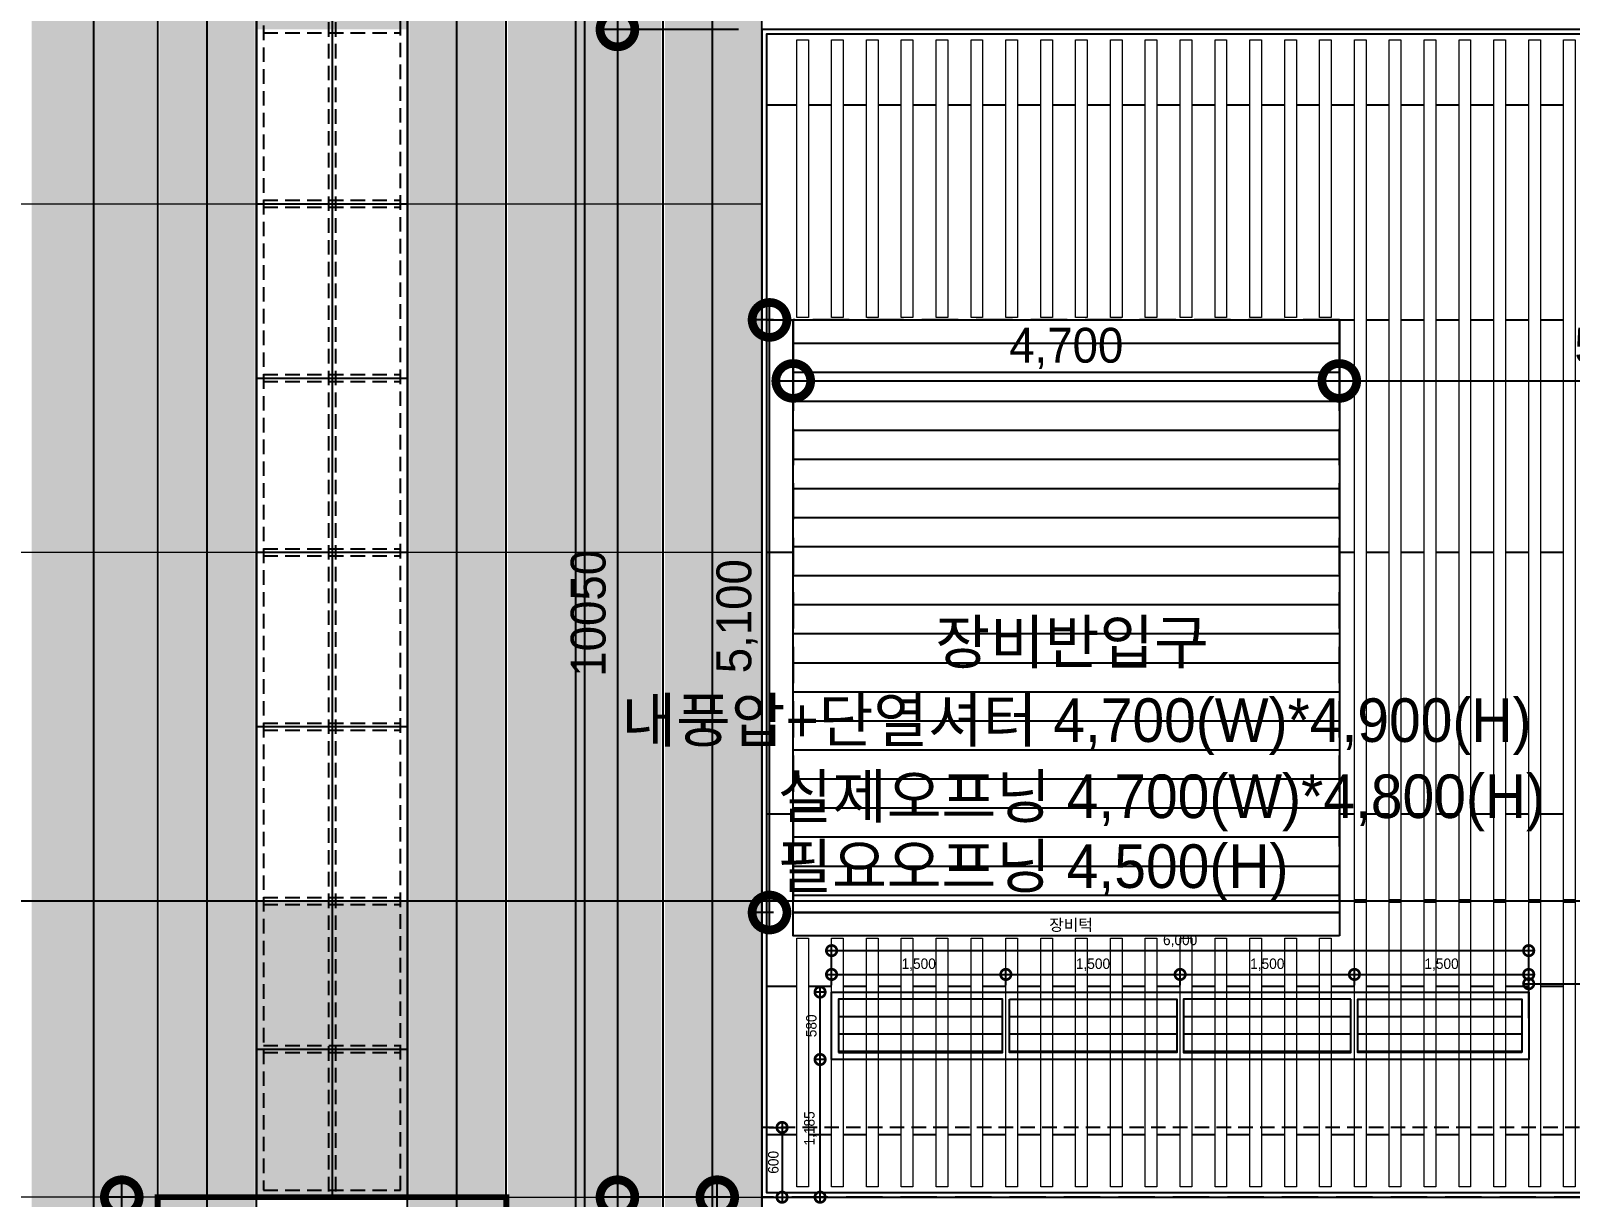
# Model space of a CAD drawing. Extents: x -430745 to 210250, y -41033 to 148500.
# Drawn here: x 44203 to 57452, y 43929 to 53967 of the extents above; entities that cross this region are included whole.
import ezdxf
from ezdxf.enums import TextEntityAlignment as Align

# ---------------------------------------------------------------- set-up
doc = ezdxf.new("R2010")
doc.units = 0
doc.header["$LTSCALE"] = 250
doc.header["$MEASUREMENT"] = 0
for name, pattern in [('DASHED', [0.75, 0.5, -0.25]), ('HIDDEN', [0.375, 0.25, -0.125]), ('X-우측면도$0$HIDDEN', [0.375, 0.25, -0.125])]:
    doc.linetypes.add(name, pattern=pattern)
doc.layers.get('0').update_dxf_attribs({"linetype": 'CONTINUOUS'})
doc.layers.get('Defpoints').update_dxf_attribs({"linetype": 'CONTINUOUS'})
for name, color, linetype in [('A-CEN', 1, 'CONTINUOUS'), ('A-DIM', 7, 'CONTINUOUS'), ('A-ELE-251', 251, 'CONTINUOUS'), ('A-ELE-252', 252, 'CONTINUOUS'), ('A-ELE-254', 254, 'CONTINUOUS'), ('A-ELE-7', 7, 'CONTINUOUS'), ('A-ELE-8', 8, 'CONTINUOUS'), ('A-HAT', 8, 'CONTINUOUS'), ('A-WIN', 4, 'CONTINUOUS'), ('A-WIN-HID', 9, 'DASHED'), ('X-우측면도$0$A-ELE-251', 251, 'CONTINUOUS'), ('X-우측면도$0$A-ELE-7', 7, 'CONTINUOUS')]:
    doc.layers.add(name, color=color, linetype=linetype)
doc.layers.add('A-ELE-9', color=9, linetype='CONTINUOUS', lineweight=5)
for name, color, linetype, plot in [('A-ELE-셔터박스', 5, 'DASHED', False), ('NOPLOT', 193, 'CONTINUOUS', False), ('NOPLOT-TEXT', 41, 'CONTINUOUS', False), ('X-우측면도$0$NOPLOT', 193, 'CONTINUOUS', False), ('X-우측면도$0$NOPLOT-TEXT', 41, 'CONTINUOUS', False)]:
    doc.layers.add(name, color=color, linetype=linetype, plot=plot)
doc.styles.add('Gdim', font='')
doc.styles.add('Gtx', font='')
doc.styles.add('X-우측면도$0$Gdim', font='')
doc.styles.add('X-우측면도$0$Gtx', font='')
doc.styles.get('Gdim').set_extended_font_data('Dotum')
doc.styles.get('Gtx').set_extended_font_data('Dotum')
doc.styles.get('X-우측면도$0$Gdim').set_extended_font_data('Dotum')
doc.styles.get('X-우측면도$0$Gtx').set_extended_font_data('Dotum')
doc.dimstyles.new('Gdim100', dxfattribs={"dimscale": 100, "dimtxt": 3, "dimasz": 6, "dimexe": 1.5, "dimexo": 2, "dimgap": 1, "dimtad": 1, "dimdec": 0, "dimzin": 0, "dimdsep": 46, "dimtxsty": 'Gdim', "dimblk": 'DOTSMALL', "dimcen": 1.5, "dimdle": 1.5, "dimclrd": 1, "dimclre": 1, "dimclrt": 256, "dimazin": 0, "dimtfac": 1, "dimtdec": 0, "dimtix": 1, "dimtmove": 2, "dimatfit": 3, "dimldrblk": 'DOTSMALL', "dimfxl": 1.5, "dimtolj": 1, "dimtzin": 0, "dimlwd": -1, "dimlwe": -1, "dimarcsym": 0})
doc.dimstyles.new('Gdim250', dxfattribs={"dimscale": 250, "dimtxt": 3, "dimasz": 6, "dimexe": 1.5, "dimexo": 2, "dimgap": 1, "dimtad": 1, "dimdec": 0, "dimzin": 0, "dimdsep": 46, "dimlunit": 6, "dimtxsty": 'Gdim', "dimblk": 'DOTSMALL', "dimblk1": 'DOTSMALL', "dimblk2": 'DOTSMALL', "dimsah": 1, "dimcen": 1.5, "dimdle": 1.5, "dimclrd": 1, "dimclre": 1, "dimclrt": 256, "dimazin": 0, "dimtfac": 1, "dimtdec": 0, "dimtix": 1, "dimtmove": 2, "dimatfit": 3, "dimldrblk": 'DOTSMALL', "dimfxl": 1.5, "dimtolj": 1, "dimtzin": 0, "dimlwd": -1, "dimlwe": -1, "dimarcsym": 1})
doc.dimstyles.new('Gdim30', dxfattribs={"dimscale": 30, "dimtxt": 3, "dimasz": 6, "dimexe": 1.5, "dimexo": 2, "dimgap": 1, "dimtad": 1, "dimdec": 0, "dimzin": 0, "dimdsep": 46, "dimlunit": 6, "dimtxsty": 'Gdim', "dimblk": 'DOTSMALL', "dimcen": 1.5, "dimdle": 1.5, "dimclrd": 1, "dimclre": 1, "dimclrt": 256, "dimazin": 0, "dimtfac": 1, "dimtdec": 0, "dimtix": 1, "dimtmove": 2, "dimatfit": 3, "dimldrblk": 'DOTSMALL', "dimfxl": 1.5, "dimtolj": 1, "dimtzin": 0, "dimlwd": -1, "dimlwe": -1, "dimarcsym": 1})
doc.dimstyles.new('X-우측면도$0$Gdim250', dxfattribs={"dimscale": 250, "dimtxt": 3, "dimasz": 6, "dimexe": 1.5, "dimexo": 2, "dimgap": 1, "dimtad": 1, "dimdec": 0, "dimzin": 0, "dimdsep": 46, "dimlunit": 6, "dimtxsty": 'X-우측면도$0$Gdim', "dimblk": 'X-우측면도$0$_DotSmall', "dimblk1": 'X-우측면도$0$_DotSmall', "dimblk2": 'X-우측면도$0$_DotSmall', "dimsah": 1, "dimcen": 1.5, "dimdle": 1.5, "dimclrd": 1, "dimclre": 1, "dimclrt": 256, "dimazin": 0, "dimtfac": 1, "dimtdec": 0, "dimtix": 1, "dimtmove": 2, "dimatfit": 3, "dimldrblk": 'X-우측면도$0$_DotSmall', "dimfxl": 1.5, "dimtolj": 1, "dimtzin": 0, "dimlwd": -1, "dimlwe": -1, "dimarcsym": 1})

# ---------------------------------------------------------------- blocks, each defined once
blk = doc.blocks.new('A-CEN-NORTH1')
at = {"layer": 'A-CEN'}
for p, q in [((14514911.9, -289571.4), (14514911.9, -182238.1)), ((14490100, -263675.9, 0), (14592511.9, -263675.9, 0))]:
    blk.add_line(p, q, dxfattribs=at)
blk = doc.blocks.new('_DotSmall')
at = {"color": 0, "linetype": 'ByBlock', "const_width": 0.5}
blk.add_lwpolyline([(-0.0625, 0, 1), (0.0625, 0, 1)], format="xyb", close=True, dxfattribs=at)
blk = doc.blocks.new('*D311')
at = {"layer": 'Defpoints', "color": 0, "transparency": 16777216}
for p in [(50495, 44529), (50495, 43929), (50669, 43929)]:
    blk.add_point(p, dxfattribs=at)
at = {"layer": 'NOPLOT', "color": 1, "transparency": 16777216}
for p, q in [((50555, 44529), (50714, 44529)), ((50669, 44574), (50669, 43884)), ((50555, 43929), (50714, 43929))]:
    blk.add_line(p, q, dxfattribs=at)
at = {"layer": 'NOPLOT', "color": 1, "transparency": 16777216, "xscale": 180, "yscale": 180, "zscale": 180}
for p, rotation in [((50669, 44529), 90), ((50669, 43929), 270)]:
    blk.add_blockref('_DotSmall', p, dxfattribs=dict(at, rotation=rotation))
at = {"layer": 'NOPLOT', "transparency": 16777216, "insert": (50594, 44229), "char_height": 90, "attachment_point": 5, "rotation": 90, "style": 'Gdim'}
blk.add_mtext('\\A1;600', dxfattribs=at)
blk = doc.blocks.new('*D308')
at = {"layer": 'Defpoints', "color": 0, "transparency": 16777216}
for p in [(50111, 43929), (50495, 43929), (50495, 37829)]:
    blk.add_point(p, dxfattribs=at)
at = {"layer": 'NOPLOT', "color": 1, "transparency": 16777216}
for p, q in [((50111, 37679), (50111, 44079)), ((50295, 43929), (49961, 43929)), ((50295, 37829), (49961, 37829))]:
    blk.add_line(p, q, dxfattribs=at)
at = {"layer": 'NOPLOT', "color": 1, "transparency": 16777216, "xscale": 600, "yscale": 600, "zscale": 600}
for p, rotation in [((50111, 43929), 90), ((50111, 37829), 270)]:
    blk.add_blockref('_DotSmall', p, dxfattribs=dict(at, rotation=rotation))
at = {"layer": 'NOPLOT', "transparency": 16777216, "insert": (49832, 40879), "char_height": 300, "attachment_point": 5, "rotation": 90, "style": 'Gdim'}
blk.add_mtext('\\A1;6,100', dxfattribs=at)
blk = doc.blocks.new('*D328')
at = {"layer": 'Defpoints', "color": 0, "transparency": 16777216}
for p in [(55465, 51479, 0), (60495, 51479), (60495, 50954)]:
    blk.add_point(p, dxfattribs=at)
at = {"layer": 'NOPLOT', "color": 1, "transparency": 16777216}
for p, q in [((55465, 51279), (55465, 50804)), ((60495, 51279), (60495, 50804)), ((55315, 50954), (60645, 50954))]:
    blk.add_line(p, q, dxfattribs=at)
at = {"layer": 'NOPLOT', "color": 1, "transparency": 16777216, "xscale": 600, "yscale": 600, "zscale": 600, "rotation": 180}
blk.add_blockref('_DotSmall', (55465, 50954), dxfattribs=at)
at = {"layer": 'NOPLOT', "color": 1, "transparency": 16777216, "xscale": 600, "yscale": 600, "zscale": 600}
blk.add_blockref('_DotSmall', (60495, 50954), dxfattribs=at)
at = {"layer": 'NOPLOT', "transparency": 16777216, "insert": (57980, 51233), "char_height": 300, "attachment_point": 5, "style": 'Gdim'}
blk.add_mtext('\\A1;5,030', dxfattribs=at)
blk = doc.blocks.new('*D324')
at = {"layer": 'Defpoints', "color": 0, "transparency": 16777216}
for p in [(50561, 51479, 0), (50795, 51479, 0), (50795, 46379, 0)]:
    blk.add_point(p, dxfattribs=at)
at = {"layer": 'NOPLOT', "color": 1, "transparency": 16777216}
for p, q in [((50561, 46229, 0), (50561, 51629, 0)), ((50595, 51479, 0), (50411, 51479, 0)), ((50595, 46379, 0), (50411, 46379, 0))]:
    blk.add_line(p, q, dxfattribs=at)
at = {"layer": 'NOPLOT', "color": 1, "transparency": 16777216, "xscale": 600, "yscale": 600, "zscale": 600}
for p, rotation in [((50561, 51479, 0), 90), ((50561, 46379, 0), 270)]:
    blk.add_blockref('_DotSmall', p, dxfattribs=dict(at, rotation=rotation))
at = {"layer": 'NOPLOT', "transparency": 16777216, "insert": (50282, 48929, 0), "char_height": 300, "attachment_point": 5, "rotation": 90, "style": 'Gdim'}
blk.add_mtext('\\A1;5,100', dxfattribs=at)
blk = doc.blocks.new('*D341')
at = {"layer": 'Defpoints', "color": 0, "transparency": 16777216}
for p in [(50495, 53979), (49252, 43929), (50495, 43929)]:
    blk.add_point(p, dxfattribs=at)
at = {"layer": 'NOPLOT', "color": 1, "transparency": 16777216}
for p, q in [((49252, 54129), (49252, 43779)), ((50295, 53979), (49102, 53979)), ((50295, 43929), (49102, 43929))]:
    blk.add_line(p, q, dxfattribs=at)
at = {"layer": 'NOPLOT', "color": 1, "transparency": 16777216, "xscale": 600, "yscale": 600, "zscale": 600}
for p, rotation in [((49252, 53979), 90), ((49252, 43929), 270)]:
    blk.add_blockref('_DotSmall', p, dxfattribs=dict(at, rotation=rotation))
at = {"layer": 'NOPLOT', "transparency": 16777216, "insert": (49002, 48954), "char_height": 300, "attachment_point": 5, "rotation": 90, "style": 'Gdim'}
blk.add_mtext('\\A1;10050', dxfattribs=at)
blk = doc.blocks.new('*D351')
at = {"layer": 'Defpoints', "color": 0, "transparency": 16777216}
for p in [(44986, 43929), (45295, 43929), (45295, 37729)]:
    blk.add_point(p, dxfattribs=at)
at = {"layer": 'NOPLOT', "color": 1, "transparency": 16777216}
for p, q in [((44986, 37579), (44986, 44079)), ((45095, 43929), (44836, 43929)), ((45095, 37729), (44836, 37729))]:
    blk.add_line(p, q, dxfattribs=at)
at = {"layer": 'NOPLOT', "color": 1, "transparency": 16777216, "xscale": 600, "yscale": 600, "zscale": 600}
for p, rotation in [((44986, 43929), 90), ((44986, 37729), 270)]:
    blk.add_blockref('_DotSmall', p, dxfattribs=dict(at, rotation=rotation))
at = {"layer": 'NOPLOT', "transparency": 16777216, "insert": (44707, 40829), "char_height": 300, "attachment_point": 5, "rotation": 90, "style": 'Gdim'}
blk.add_mtext('\\A1;6,200', dxfattribs=at)
blk = doc.blocks.new('*D359')
at = {"layer": 'Defpoints', "color": 0, "transparency": 16777216}
for p in [(50996, 45114), (51095, 45114, 0), (51095, 43929, 0)]:
    blk.add_point(p, dxfattribs=at)
at = {"layer": 'NOPLOT', "color": 1, "transparency": 16777216}
for p, q in [((51035, 45114), (50951, 45114)), ((50996, 43884), (50996, 45159)), ((51035, 43929), (50951, 43929))]:
    blk.add_line(p, q, dxfattribs=at)
at = {"layer": 'NOPLOT', "color": 1, "transparency": 16777216, "xscale": 180, "yscale": 180, "zscale": 180}
for p, rotation in [((50996, 45114), 90), ((50996, 43929), 270)]:
    blk.add_blockref('_DotSmall', p, dxfattribs=dict(at, rotation=rotation))
at = {"layer": 'NOPLOT', "transparency": 16777216, "insert": (50912, 44521), "char_height": 90, "attachment_point": 5, "rotation": 90, "style": 'Gdim'}
blk.add_mtext('\\A1;1,185', dxfattribs=at)
blk = doc.blocks.new('*D78')
at = {"layer": 'Defpoints', "color": 0, "transparency": 16777216}
for p in [(50996, 45409), (51095, 45409), (51095, 44829)]:
    blk.add_point(p, dxfattribs=at)
at = {"layer": 'NOPLOT', "color": 1, "transparency": 16777216}
for p, q in [((50996, 44784), (50996, 45454)), ((51035, 45409), (50951, 45409)), ((51035, 44829), (50951, 44829))]:
    blk.add_line(p, q, dxfattribs=at)
at = {"layer": 'NOPLOT', "color": 1, "transparency": 16777216, "xscale": 180, "yscale": 180, "zscale": 180}
for p, rotation in [((50996, 45409), 90), ((50996, 44829), 270)]:
    blk.add_blockref('_DotSmall', p, dxfattribs=dict(at, rotation=rotation))
at = {"layer": 'NOPLOT', "transparency": 16777216, "insert": (50921, 45119), "char_height": 90, "attachment_point": 5, "rotation": 90, "style": 'Gdim'}
blk.add_mtext('\\A1;580', dxfattribs=at)
blk = doc.blocks.new('*D79')
at = {"layer": 'Defpoints', "color": 0, "transparency": 16777216}
for p in [(52595, 45561), (51095, 45409), (52595, 45409)]:
    blk.add_point(p, dxfattribs=at)
at = {"layer": 'NOPLOT', "color": 1, "transparency": 16777216}
for p, q in [((51095, 45469), (51095, 45606)), ((52595, 45469), (52595, 45606)), ((51050, 45561), (52640, 45561))]:
    blk.add_line(p, q, dxfattribs=at)
at = {"layer": 'NOPLOT', "color": 1, "transparency": 16777216, "xscale": 180, "yscale": 180, "zscale": 180, "rotation": 180}
blk.add_blockref('_DotSmall', (51095, 45561), dxfattribs=at)
at = {"layer": 'NOPLOT', "color": 1, "transparency": 16777216, "xscale": 180, "yscale": 180, "zscale": 180}
blk.add_blockref('_DotSmall', (52595, 45561), dxfattribs=at)
at = {"layer": 'NOPLOT', "transparency": 16777216, "insert": (51845, 45645), "char_height": 90, "attachment_point": 5, "style": 'Gdim'}
blk.add_mtext('\\A1;1,500', dxfattribs=at)
blk = doc.blocks.new('*D80')
at = {"layer": 'Defpoints', "color": 0, "transparency": 16777216}
for p in [(57095, 45766), (51095, 45409), (57095, 45409)]:
    blk.add_point(p, dxfattribs=at)
at = {"layer": 'NOPLOT', "color": 1, "transparency": 16777216}
for p, q in [((51050, 45766), (57140, 45766)), ((51095, 45469), (51095, 45811)), ((57095, 45469), (57095, 45811))]:
    blk.add_line(p, q, dxfattribs=at)
at = {"layer": 'NOPLOT', "color": 1, "transparency": 16777216, "xscale": 180, "yscale": 180, "zscale": 180, "rotation": 180}
blk.add_blockref('_DotSmall', (51095, 45766), dxfattribs=at)
at = {"layer": 'NOPLOT', "color": 1, "transparency": 16777216, "xscale": 180, "yscale": 180, "zscale": 180}
blk.add_blockref('_DotSmall', (57095, 45766), dxfattribs=at)
at = {"layer": 'NOPLOT', "transparency": 16777216, "insert": (54095, 45850), "char_height": 90, "attachment_point": 5, "style": 'Gdim'}
blk.add_mtext('\\A1;6,000', dxfattribs=at)
blk = doc.blocks.new('*D81')
at = {"layer": 'Defpoints', "color": 0, "transparency": 16777216}
for p in [(54095, 45561), (52595, 45409), (54095, 45409)]:
    blk.add_point(p, dxfattribs=at)
at = {"layer": 'NOPLOT', "color": 1, "transparency": 16777216}
for p, q in [((52595, 45469), (52595, 45606)), ((54095, 45469), (54095, 45606)), ((52550, 45561), (54140, 45561))]:
    blk.add_line(p, q, dxfattribs=at)
at = {"layer": 'NOPLOT', "color": 1, "transparency": 16777216, "xscale": 180, "yscale": 180, "zscale": 180, "rotation": 180}
blk.add_blockref('_DotSmall', (52595, 45561), dxfattribs=at)
at = {"layer": 'NOPLOT', "color": 1, "transparency": 16777216, "xscale": 180, "yscale": 180, "zscale": 180}
blk.add_blockref('_DotSmall', (54095, 45561), dxfattribs=at)
at = {"layer": 'NOPLOT', "transparency": 16777216, "insert": (53345, 45645), "char_height": 90, "attachment_point": 5, "style": 'Gdim'}
blk.add_mtext('\\A1;1,500', dxfattribs=at)
blk = doc.blocks.new('*D83')
at = {"layer": 'Defpoints', "color": 0, "transparency": 16777216}
for p in [(55595, 45561), (54095, 45409), (55595, 45409)]:
    blk.add_point(p, dxfattribs=at)
at = {"layer": 'NOPLOT', "color": 1, "transparency": 16777216}
for p, q in [((54095, 45469), (54095, 45606)), ((55595, 45469), (55595, 45606)), ((54050, 45561), (55640, 45561))]:
    blk.add_line(p, q, dxfattribs=at)
at = {"layer": 'NOPLOT', "color": 1, "transparency": 16777216, "xscale": 180, "yscale": 180, "zscale": 180, "rotation": 180}
blk.add_blockref('_DotSmall', (54095, 45561), dxfattribs=at)
at = {"layer": 'NOPLOT', "color": 1, "transparency": 16777216, "xscale": 180, "yscale": 180, "zscale": 180}
blk.add_blockref('_DotSmall', (55595, 45561), dxfattribs=at)
at = {"layer": 'NOPLOT', "transparency": 16777216, "insert": (54845, 45645), "char_height": 90, "attachment_point": 5, "style": 'Gdim'}
blk.add_mtext('\\A1;1,500', dxfattribs=at)
blk = doc.blocks.new('*D82')
at = {"layer": 'Defpoints', "color": 0, "transparency": 16777216}
for p in [(57095, 45561), (55595, 45409), (57095, 45409)]:
    blk.add_point(p, dxfattribs=at)
at = {"layer": 'NOPLOT', "color": 1, "transparency": 16777216}
for p, q in [((55595, 45469), (55595, 45606)), ((57095, 45469), (57095, 45606)), ((55550, 45561), (57140, 45561))]:
    blk.add_line(p, q, dxfattribs=at)
at = {"layer": 'NOPLOT', "color": 1, "transparency": 16777216, "xscale": 180, "yscale": 180, "zscale": 180, "rotation": 180}
blk.add_blockref('_DotSmall', (55595, 45561), dxfattribs=at)
at = {"layer": 'NOPLOT', "color": 1, "transparency": 16777216, "xscale": 180, "yscale": 180, "zscale": 180}
blk.add_blockref('_DotSmall', (57095, 45561), dxfattribs=at)
at = {"layer": 'NOPLOT', "transparency": 16777216, "insert": (56345, 45645), "char_height": 90, "attachment_point": 5, "style": 'Gdim'}
blk.add_mtext('\\A1;1,500', dxfattribs=at)
blk = doc.blocks.new('*D356')
at = {"layer": 'Defpoints', "color": 0, "transparency": 16777216}
for p in [(60095, 45766), (57095, 45409, 0), (60095, 45409, 0)]:
    blk.add_point(p, dxfattribs=at)
at = {"layer": 'NOPLOT', "color": 1, "transparency": 16777216}
for p, q in [((57050, 45766), (60140, 45766)), ((57095, 45469), (57095, 45811)), ((60095, 45469), (60095, 45811))]:
    blk.add_line(p, q, dxfattribs=at)
at = {"layer": 'NOPLOT', "color": 1, "transparency": 16777216, "xscale": 180, "yscale": 180, "zscale": 180, "rotation": 180}
blk.add_blockref('_DotSmall', (57095, 45766), dxfattribs=at)
at = {"layer": 'NOPLOT', "color": 1, "transparency": 16777216, "xscale": 180, "yscale": 180, "zscale": 180}
blk.add_blockref('_DotSmall', (60095, 45766), dxfattribs=at)
at = {"layer": 'NOPLOT', "transparency": 16777216, "insert": (58595, 45850), "char_height": 90, "attachment_point": 5, "style": 'Gdim'}
blk.add_mtext('\\A1;3,000', dxfattribs=at)
blk = doc.blocks.new('장비반입구 3000x6200')
at = {"linetype": 'HIDDEN', "ltscale": 5, "const_width": 50, "elevation": 0}
blk.add_lwpolyline([(-150, 5600), (2850, 5600), (2850, -600), (-150, -600)], close=True, dxfattribs=at)
at = {"layer": 'NOPLOT-TEXT', "linetype": 'Continuous', "style": 'Gtx'}
for s, height, p in [('탈부착', 375, (576, 2341)), ('3,000(W)*6,200(H)', 200, (91, 1892))]:
    blk.add_text(s, height=height, rotation=360, dxfattribs=at).set_placement(p, align=Align.MIDDLE_LEFT)
blk = doc.blocks.new('A$C5877d68e')
at = {"layer": 'A-ELE-7'}
for p, q in [((5650, 600, 0), (5650, 47150, 0)), ((6625, 600, 0), (6625, 47150, 0)), ((8775, 600, 0), (8775, 41350, 0)), ((9875, 600, 0), (9875, 41350, 0)), ((10975, 600, 0), (10975, 41350, 0))]:
    blk.add_line(p, q, dxfattribs=at)
at = {"layer": 'A-ELE-8'}
for p, q in [((6200, 600, 0), (6200, 47150, 0)), ((7050, 600, 0), (7050, 47150, 0)), ((8350, 600, 0), (8350, 41350, 0)), ((9200, 600, 0), (9200, 41350, 0)), ((10550, 600, 0), (10550, 41350, 0)), ((11400, 600, 0), (11400, 41350, 0))]:
    blk.add_line(p, q, dxfattribs=at)
blk = doc.blocks.new('X-우측면도$0$_DotSmall')
at = {"color": 0, "linetype": 'ByBlock', "const_width": 0.5}
blk.add_lwpolyline([(-0.0625, 0, 1), (0.0625, 0, 1)], format="xyb", close=True, dxfattribs=at)
blk = doc.blocks.new('*D366')
at = {"layer": 'Defpoints', "color": 0, "transparency": 16777216}
for p in [(50765, 51479, 0), (55465, 51479, 0), (55465, 50954, 0)]:
    blk.add_point(p, dxfattribs=at)
at = {"layer": 'NOPLOT', "color": 1, "transparency": 16777216}
for p, q in [((50765, 51279, 0), (50765, 50804, 0)), ((55465, 51279, 0), (55465, 50804, 0)), ((50615, 50954, 0), (55615, 50954, 0))]:
    blk.add_line(p, q, dxfattribs=at)
at = {"layer": 'NOPLOT', "color": 1, "transparency": 16777216, "xscale": 600, "yscale": 600, "zscale": 600, "rotation": 180}
blk.add_blockref('X-우측면도$0$_DotSmall', (50765, 50954, 0), dxfattribs=at)
at = {"layer": 'NOPLOT', "color": 1, "transparency": 16777216, "xscale": 600, "yscale": 600, "zscale": 600}
blk.add_blockref('X-우측면도$0$_DotSmall', (55465, 50954, 0), dxfattribs=at)
at = {"layer": 'NOPLOT', "transparency": 16777216, "insert": (53115, 51233, 0), "char_height": 300, "attachment_point": 5, "style": 'X-우측면도$0$Gdim'}
blk.add_mtext('\\A1;4,700', dxfattribs=at)
blk = doc.blocks.new('A$Ce37017e7')
for p, q in [((0, -610), (260, -610)), ((360, -610), (560, -610)), ((660, -610), (860, -610)), ((960, -610), (1160, -610)), ((1260, -610), (1460, -610)), ((1560, -610), (1760, -610)), ((1860, -610), (2060, -610)), ((2160, -610), (2360, -610)), ((2460, -610), (2660, -610)), ((2760, -610), (2960, -610)), ((3060, -610), (3260, -610)), ((3360, -610), (3560, -610)), ((3660, -610), (3860, -610)), ((3960, -610), (4160, -610)), ((4260, -610), (4460, -610)), ((4560, -610), (4760, -610)), ((4860, -610), (5060, -610)), ((5160, -610), (5360, -610)), ((5460, -610), (5660, -610)), ((5760, -610), (5960, -610)), ((6060, -610), (6260, -610)), ((6360, -610), (6560, -610)), ((6660, -610), (6860, -610)), ((0, -2460, 0), (230, -2460, 0)), ((4930, -2460, 0), (5060, -2460, 0)), ((5160, -2460, 0), (5360, -2460, 0)), ((5460, -2460, 0), (5660, -2460, 0)), ((5760, -2460, 0), (5960, -2460, 0)), ((6060, -2460, 0), (6260, -2460, 0)), ((6360, -2460, 0), (6560, -2460, 0)), ((6660, -2460, 0), (6860, -2460, 0)), ((0, -4460), (230, -4460)), ((4930, -4460), (5060, -4460)), ((5160, -4460), (5360, -4460)), ((5460, -4460), (5660, -4460)), ((5760, -4460), (5960, -4460)), ((6060, -4460), (6260, -4460)), ((6360, -4460), (6560, -4460)), ((6660, -4460), (6860, -4460)), ((0, -6710), (230, -6710)), ((4930, -6710), (5060, -6710)), ((5160, -6710), (5360, -6710)), ((5460, -6710), (5660, -6710)), ((5760, -6710), (5960, -6710)), ((6060, -6710), (6260, -6710)), ((6360, -6710), (6560, -6710)), ((6660, -6710), (6860, -6710)), ((0, -8195, 0), (260, -8195, 0)), ((360, -8195, 0), (560, -8195, 0)), ((660, -8195, 0), (860, -8195, 0)), ((960, -8195, 0), (1160, -8195, 0)), ((1260, -8195, 0), (1460, -8195, 0)), ((1560, -8195, 0), (1760, -8195, 0)), ((1860, -8195, 0), (2060, -8195, 0)), ((2160, -8195, 0), (2360, -8195, 0)), ((2460, -8195, 0), (2660, -8195, 0)), ((2760, -8195, 0), (2960, -8195, 0)), ((3060, -8195, 0), (3260, -8195, 0)), ((3360, -8195, 0), (3560, -8195, 0)), ((3660, -8195, 0), (3860, -8195, 0)), ((3960, -8195, 0), (4160, -8195, 0)), ((4260, -8195, 0), (4460, -8195, 0)), ((4560, -8195, 0), (4760, -8195, 0)), ((4860, -8195, 0), (5060, -8195, 0)), ((5160, -8195, 0), (5360, -8195, 0)), ((5460, -8195, 0), (5660, -8195, 0)), ((5760, -8195, 0), (5960, -8195, 0)), ((6060, -8195, 0), (6260, -8195, 0)), ((6360, -8195, 0), (6560, -8195, 0)), ((6660, -8195, 0), (6860, -8195, 0)), ((0, -9470, 0), (260, -9470, 0)), ((360, -9470, 0), (560, -9470, 0)), ((660, -9470, 0), (860, -9470, 0)), ((960, -9470, 0), (1160, -9470, 0)), ((1260, -9470, 0), (1460, -9470, 0)), ((1560, -9470, 0), (1760, -9470, 0)), ((1860, -9470, 0), (2060, -9470, 0)), ((2160, -9470, 0), (2360, -9470, 0)), ((2460, -9470, 0), (2660, -9470, 0)), ((2760, -9470, 0), (2960, -9470, 0)), ((3060, -9470, 0), (3260, -9470, 0)), ((3360, -9470, 0), (3560, -9470, 0)), ((3660, -9470, 0), (3860, -9470, 0)), ((3960, -9470, 0), (4160, -9470, 0)), ((4260, -9470, 0), (4460, -9470, 0)), ((4560, -9470, 0), (4760, -9470, 0)), ((4860, -9470, 0), (5060, -9470, 0)), ((5160, -9470, 0), (5360, -9470, 0)), ((5460, -9470, 0), (5660, -9470, 0)), ((5760, -9470, 0), (5960, -9470, 0)), ((6060, -9470, 0), (6260, -9470, 0)), ((6360, -9470, 0), (6560, -9470, 0)), ((6660, -9470, 0), (6860, -9470, 0))]:
    blk.add_line(p, q)
blk = doc.blocks.new('A$C29ad4835')
at = {"layer": 'A-ELE-252'}
h = blk.add_hatch(dxfattribs=at)
h.set_pattern_fill('_USER', color=256, scale=150, pattern_type=0)
h.set_pattern_definition([(0, (279.36, 335), (0, 150), [])])
h.paths.add_polyline_path([(1689.4, 565), (279.4, 565), (279.4, 105), (1689.4, 105)])
h.paths.add_polyline_path([(3189.4, 565), (1749.4, 565), (1749.4, 105), (3189.4, 105)])
h.paths.add_polyline_path([(4689.4, 565), (3249.4, 565), (3249.4, 105), (4689.4, 105)])
h.paths.add_polyline_path([(6159.4, 565), (4749.4, 565), (4749.4, 105), (6159.4, 105)])
at = {"layer": 'A-ELE-251', "elevation": 0}
blk.add_lwpolyline([(219.4, 625), (6219.4, 625), (6219.4, 45), (219.4, 45)], close=True, dxfattribs=at)
at = {"layer": 'A-ELE-252', "elevation": 0}
for points in [[(279.4, 105), (1689.4, 105), (1689.4, 565), (279.4, 565)], [(1749.4, 565), (3189.4, 565), (3189.4, 105), (1749.4, 105)], [(4689.4, 565), (3249.4, 565), (3249.4, 105), (4689.4, 105)], [(6159.4, 105), (4749.4, 105), (4749.4, 565), (6159.4, 565)]]:
    blk.add_lwpolyline(points, close=True, dxfattribs=at)
at = {"layer": 'NOPLOT'}
for base, p1, p2, picture, middle in [((6219.4, 982), (219.4, 625), (6219.4, 625), '*D80', (3219.4, 1065.7)), ((1719.4, 776.9), (219.4, 625), (1719.4, 625), '*D79', (969.4, 860.7)), ((3219.4, 776.9), (1719.4, 625), (3219.4, 625), '*D81', (2469.4, 860.7)), ((4719.4, 776.9), (3219.4, 625), (4719.4, 625), '*D83', (3969.4, 860.7)), ((6219.4, 776.9), (4719.4, 625), (6219.4, 625), '*D82', (5469.4, 860.7))]:
    dim = blk.add_linear_dim(base=base, p1=p1, p2=p2, dimstyle='Gdim250', override={"dimscale": 30, "dimfxl": 2}, dxfattribs=at)
    dim.commit()
    dim.dimension.update_dxf_attribs({"geometry": picture, "text_midpoint": middle, "insert": (-50875.9, -44783.9)})
dim = blk.add_linear_dim(base=(120.1, 625), p1=(219.4, 45), p2=(219.4, 625), angle=90, dimstyle='Gdim250', override={"dimscale": 30, "dimfxl": 2}, dxfattribs=at)
dim.commit()
dim.dimension.update_dxf_attribs({"geometry": '*D78', "text_midpoint": (45.1, 335), "insert": (-50875.9, -44783.9)})

msp = doc.modelspace()

# ---------------------------------------------------------------- hatches: boundary and pattern name
at = {"layer": 'A-ELE-252'}
h = msp.add_hatch(dxfattribs=at)
h.set_pattern_fill('_USER', color=256, scale=250, pattern_type=0)
h.set_pattern_definition([(0, (55665.25, 51278.93), (0, 250), [])])
h.paths.add_polyline_path([(55465.3, 46378.9), (55465.3, 51478.9), (50765.3, 51478.9), (50765.3, 46378.9)])
at = {"layer": 'A-ELE-254'}
h = msp.add_hatch(color=256, dxfattribs=at)
h.dxf.hatch_style = 1
h.paths.add_polyline_path([(46795.3, 69978.9), (46145.3, 69978.9), (46145.3, 68228.9), (46795.3, 68228.9)])
h.paths.add_polyline_path([(47445.3, 69978.9), (46795.3, 69978.9), (46795.3, 68228.9), (47445.3, 68228.9)])
h.paths.add_polyline_path([(46795.3, 62978.9), (46145.3, 62978.9), (46145.3, 61103.9), (46795.3, 61103.9)])
h.paths.add_polyline_path([(47445.3, 62978.9), (46795.3, 62978.9), (46795.3, 61103.9), (47445.3, 61103.9)])
h.paths.add_polyline_path([(46795.3, 46478.9), (46145.3, 46478.9), (46145.3, 43928.9), (46795.3, 43928.9)])
h.paths.add_polyline_path([(47445.3, 46478.9), (46795.3, 46478.9), (46795.3, 43928.9), (47445.3, 43928.9)])
h.paths.add_polyline_path([(46145.3, 53978.9), (46795.3, 53978.9), (46795.3, 55478.9), (46145.3, 55478.9)])
h.paths.add_polyline_path([(46795.3, 53978.9), (47445.3, 53978.9), (47445.3, 55478.9), (46795.3, 55478.9)])
at = {"layer": 'A-HAT'}
h = msp.add_hatch(color=256, dxfattribs=at)
h.dxf.hatch_style = 1
h.set_gradient(color1=(173, 173, 173), color2=(173, 173, 173), tint=1)
h.paths.add_polyline_path([(44210.3, 38368.9), (44745.3, 38368.9), (44745.3, 84778.9), (44210.3, 84778.9)])
h = msp.add_hatch(color=256, dxfattribs=at)
h.dxf.hatch_style = 1
h.set_gradient(color1=(214, 214, 214), color2=(214, 214, 214), rotation=180, tint=1)
h.paths.add_polyline_path([(44745.3, 38368.9), (45280.3, 38368.9), (45280.3, 84778.9), (44745.3, 84778.9)])
h = msp.add_hatch(color=256, dxfattribs=at)
h.dxf.hatch_style = 1
h.set_gradient(color1=(173, 173, 173), color2=(173, 173, 173), tint=1)
h.paths.add_polyline_path([(45310.3, 38368.9), (45720.3, 38368.9), (45720.3, 84778.9), (45310.3, 84778.9)])
h = msp.add_hatch(color=256, dxfattribs=at)
h.dxf.hatch_style = 1
h.set_gradient(color1=(214, 214, 214), color2=(214, 214, 214), rotation=180, tint=1)
h.paths.add_polyline_path([(45720.3, 38368.9), (46130.3, 38368.9), (46130.3, 84778.9), (45720.3, 84778.9)])
h = msp.add_hatch(color=256, dxfattribs=at)
h.dxf.hatch_style = 1
h.set_gradient(color1=(173, 173, 173), color2=(173, 173, 173), tint=1)
h.paths.add_polyline_path([(47460.3, 38368.9), (47870.3, 38368.9), (47870.3, 78978.9), (47460.3, 78978.9)])
h = msp.add_hatch(color=256, dxfattribs=at)
h.dxf.hatch_style = 1
h.set_gradient(color1=(214, 214, 214), color2=(214, 214, 214), rotation=180, tint=1)
h.paths.add_polyline_path([(47870.3, 38368.9), (48280.3, 38368.9), (48280.3, 78978.9), (47870.3, 78978.9)])
h = msp.add_hatch(color=256, dxfattribs=at)
h.dxf.hatch_style = 1
h.set_gradient(color1=(173, 173, 173), color2=(173, 173, 173), tint=1)
h.paths.add_polyline_path([(48310.3, 38368.9), (48970.3, 38368.9), (48970.3, 78978.9), (48310.3, 78978.9)])
h = msp.add_hatch(color=256, dxfattribs=at)
h.dxf.hatch_style = 1
h.set_gradient(color1=(214, 214, 214), color2=(214, 214, 214), rotation=180, tint=1)
h.paths.add_polyline_path([(48970.3, 38368.9), (49630.3, 38368.9), (49630.3, 78978.9), (48970.3, 78978.9)])
h = msp.add_hatch(color=256, dxfattribs=at)
h.dxf.hatch_style = 1
h.set_gradient(color1=(173, 173, 173), color2=(173, 173, 173), tint=1)
h.paths.add_polyline_path([(49660.3, 38368.9), (50070.3, 38368.9), (50070.3, 78978.9), (49660.3, 78978.9)])
h = msp.add_hatch(color=256, dxfattribs=at)
h.dxf.hatch_style = 1
h.set_gradient(color1=(214, 214, 214), color2=(214, 214, 214), rotation=180, tint=1)
h.paths.add_polyline_path([(50070.3, 38368.9), (50480.3, 38368.9), (50480.3, 78978.9), (50070.3, 78978.9)])

# ---------------------------------------------------------------- linework, layer by layer
at = {"layer": 'A-ELE-7', "elevation": 0}
for points in [[(111995.3, 53978.9), (50495.3, 53978.9), (50495.3, 43928.9), (111995.3, 43928.9)], [(111955.3, 53938.9), (50535.3, 53938.9), (50535.3, 43968.9), (111955.3, 43968.9)]]:
    msp.add_lwpolyline(points, close=True, dxfattribs=at)
at = {"layer": 'A-ELE-9'}
for p, q in [((38245.3, 52478.9), (46145.3, 52478.9)), ((47445.3, 52478.9), (50495.3, 52478.9)), ((38245.3, 49478.9), (46145.3, 49478.9)), ((47445.3, 49478.9, 0), (50495.3, 49478.9, 0)), ((38245.3, 46478.9), (46145.3, 46478.9)), ((47445.3, 46478.9), (50495.3, 46478.9)), ((46145.3, 43928.9), (38245.3, 43928.9)), ((47445.3, 43928.9), (50495.3, 43928.9))]:
    msp.add_line(p, q, dxfattribs=at)
at = {"layer": 'A-ELE-9', "elevation": 0}
for points in [[(50795.3, 53888.9), (50895.3, 53888.9), (50895.3, 51498.9), (50795.3, 51498.9)], [(51095.3, 53888.9), (51195.3, 53888.9), (51195.3, 51498.9), (51095.3, 51498.9)], [(51395.3, 53888.9), (51495.3, 53888.9), (51495.3, 51498.9), (51395.3, 51498.9)], [(51695.3, 53888.9), (51795.3, 53888.9), (51795.3, 51498.9), (51695.3, 51498.9)], [(51995.3, 53888.9), (52095.3, 53888.9), (52095.3, 51498.9), (51995.3, 51498.9)], [(52295.3, 53888.9), (52395.3, 53888.9), (52395.3, 51498.9), (52295.3, 51498.9)], [(52595.3, 53888.9), (52695.3, 53888.9), (52695.3, 51498.9), (52595.3, 51498.9)], [(52895.3, 53888.9), (52995.3, 53888.9), (52995.3, 51498.9), (52895.3, 51498.9)], [(53195.3, 53888.9), (53295.3, 53888.9), (53295.3, 51498.9), (53195.3, 51498.9)], [(53495.3, 53888.9), (53595.3, 53888.9), (53595.3, 51498.9), (53495.3, 51498.9)], [(53795.3, 53888.9), (53895.3, 53888.9), (53895.3, 51498.9), (53795.3, 51498.9)], [(54095.3, 53888.9), (54195.3, 53888.9), (54195.3, 51498.9), (54095.3, 51498.9)], [(54395.3, 53888.9), (54495.3, 53888.9), (54495.3, 51498.9), (54395.3, 51498.9)], [(54695.3, 53888.9), (54795.3, 53888.9), (54795.3, 51498.9), (54695.3, 51498.9)], [(54995.3, 53888.9), (55095.3, 53888.9), (55095.3, 51498.9), (54995.3, 51498.9)], [(55295.3, 53888.9), (55395.3, 53888.9), (55395.3, 51498.9), (55295.3, 51498.9)], [(55595.3, 53888.9), (55695.3, 53888.9), (55695.3, 46488.9), (55595.3, 46488.9)], [(55895.3, 53888.9), (55995.3, 53888.9), (55995.3, 46488.9), (55895.3, 46488.9)], [(56195.3, 53888.9), (56295.3, 53888.9), (56295.3, 46488.9), (56195.3, 46488.9)], [(56495.3, 53888.9), (56595.3, 53888.9), (56595.3, 46488.9), (56495.3, 46488.9)], [(56795.3, 53888.9), (56895.3, 53888.9), (56895.3, 46488.9), (56795.3, 46488.9)], [(57095.3, 53888.9), (57195.3, 53888.9), (57195.3, 46488.9), (57095.3, 46488.9)], [(57395.3, 53888.9), (57495.3, 53888.9), (57495.3, 46488.9), (57395.3, 46488.9)], [(55595.3, 46468.9), (55695.3, 46468.9), (55695.3, 44018.9), (55595.3, 44018.9)], [(55895.3, 46468.9), (55995.3, 46468.9), (55995.3, 44018.9), (55895.3, 44018.9)], [(56195.3, 46468.9), (56295.3, 46468.9), (56295.3, 44018.9), (56195.3, 44018.9)], [(56495.3, 46468.9), (56595.3, 46468.9), (56595.3, 44018.9), (56495.3, 44018.9)], [(56795.3, 46468.9), (56895.3, 46468.9), (56895.3, 44018.9), (56795.3, 44018.9)], [(57095.3, 46468.9), (57195.3, 46468.9), (57195.3, 44018.9), (57095.3, 44018.9)], [(57395.3, 46468.9), (57495.3, 46468.9), (57495.3, 44018.9), (57395.3, 44018.9)], [(50795.3, 46158.9), (50895.3, 46158.9), (50895.3, 44018.9), (50795.3, 44018.9)], [(51095.3, 46158.9), (51195.3, 46158.9), (51195.3, 44018.9), (51095.3, 44018.9)], [(51395.3, 46158.9), (51495.3, 46158.9), (51495.3, 44018.9), (51395.3, 44018.9)], [(51695.3, 46158.9), (51795.3, 46158.9), (51795.3, 44018.9), (51695.3, 44018.9)], [(51995.3, 46158.9), (52095.3, 46158.9), (52095.3, 44018.9), (51995.3, 44018.9)], [(52295.3, 46158.9), (52395.3, 46158.9), (52395.3, 44018.9), (52295.3, 44018.9)], [(52595.3, 46158.9), (52695.3, 46158.9), (52695.3, 44018.9), (52595.3, 44018.9)], [(52895.3, 46158.9), (52995.3, 46158.9), (52995.3, 44018.9), (52895.3, 44018.9)], [(53195.3, 46158.9), (53295.3, 46158.9), (53295.3, 44018.9), (53195.3, 44018.9)], [(53495.3, 46158.9), (53595.3, 46158.9), (53595.3, 44018.9), (53495.3, 44018.9)], [(53795.3, 46158.9), (53895.3, 46158.9), (53895.3, 44018.9), (53795.3, 44018.9)], [(54095.3, 46158.9), (54195.3, 46158.9), (54195.3, 44018.9), (54095.3, 44018.9)], [(54395.3, 46158.9), (54495.3, 46158.9), (54495.3, 44018.9), (54395.3, 44018.9)], [(54695.3, 46158.9), (54795.3, 46158.9), (54795.3, 44018.9), (54695.3, 44018.9)], [(54995.3, 46158.9), (55095.3, 46158.9), (55095.3, 44018.9), (54995.3, 44018.9)], [(55295.3, 46158.9), (55395.3, 46158.9), (55395.3, 44018.9), (55295.3, 44018.9)]]:
    msp.add_lwpolyline(points, close=True, dxfattribs=at)
at = {"layer": 'A-ELE-셔터박스', "elevation": 0}
msp.add_lwpolyline([(50495.3, 43928.9), (58095.3, 43928.9), (58095.3, 44528.9), (50495.3, 44528.9)], close=True, dxfattribs=at)
at = {"layer": 'A-WIN'}
for p, q in [((46145.3, 79028.9, 0), (46145.3, 43928.9)), ((46795.3, 79078.9, 0), (46795.3, 43928.9)), ((47445.3, 79028.9, 0), (47445.3, 43928.9)), ((46145.3, 52478.9), (47445.3, 52478.9)), ((46145.3, 50978.9), (47445.3, 50978.9)), ((46145.3, 49478.9), (47445.3, 49478.9)), ((46145.3, 47978.9), (47445.3, 47978.9)), ((46145.3, 46478.9), (47445.3, 46478.9)), ((46145.3, 46478.9), (47445.3, 46478.9)), ((46145.3, 45203.9), (47445.3, 45203.9)), ((46145.3, 43928.9), (47445.3, 43928.9))]:
    msp.add_line(p, q, dxfattribs=at)
at = {"layer": 'A-WIN-HID'}
for p, q in [((46765.3, 78978.9), (46765.3, 43928.9, 0)), ((46825.3, 78978.9), (46825.3, 43928.9, 0)), ((46205.3, 53948.9, 0), (47385.3, 53948.9, 0)), ((46205.3, 52508.9, 0), (47385.3, 52508.9, 0)), ((46205.3, 52448.9, 0), (47385.3, 52448.9, 0)), ((46205.3, 51008.9, 0), (47385.3, 51008.9, 0)), ((46205.3, 50948.9, 0), (47385.3, 50948.9, 0)), ((46205.3, 49508.9, 0), (47385.3, 49508.9, 0)), ((46205.3, 49448.9, 0), (47385.3, 49448.9, 0)), ((46205.3, 48008.9, 0), (47385.3, 48008.9, 0)), ((46205.3, 47948.9, 0), (47385.3, 47948.9, 0)), ((46205.3, 46508.9, 0), (47385.3, 46508.9, 0)), ((46205.3, 46448.9, 0), (47385.3, 46448.9, 0)), ((46205.3, 45233.9, 0), (47385.3, 45233.9, 0)), ((46205.3, 45173.9, 0), (47385.3, 45173.9, 0))]:
    msp.add_line(p, q, dxfattribs=at)
at = {"layer": 'A-WIN-HID', "elevation": 0}
msp.add_lwpolyline([(47385.3, 43988.9), (47385.3, 78948.9), (46205.3, 78948.9), (46205.3, 43988.9)], close=True, dxfattribs=at)
at = {"layer": 'NOPLOT', "color": 40, "linetype": 'HIDDEN', "ltscale": 5, "true_color": 0xf8d731, "elevation": 0}
msp.add_lwpolyline([(50495.3, 37928.9), (58095.3, 37928.9), (58095.3, 43928.9), (50495.3, 43928.9)], close=True, dxfattribs=at)
at = {"layer": 'X-우측면도$0$A-ELE-251', "elevation": 0}
msp.add_lwpolyline([(50765.3, 46378.9), (50765.3, 51478.9), (55465.3, 51478.9), (55465.3, 46378.9)], close=True, dxfattribs=at)
at = {"layer": 'X-우측면도$0$A-ELE-7', "elevation": 0}
msp.add_lwpolyline([(55465.3, 46178.9), (50765.3, 46178.9), (50765.3, 46378.9), (55465.3, 46378.9)], close=True, dxfattribs=at)
at = {"layer": 'X-우측면도$0$NOPLOT', "color": 40, "linetype": 'X-우측면도$0$HIDDEN', "ltscale": 5, "true_color": 0xf8d731, "elevation": 0}
msp.add_lwpolyline([(50765.3, 46478.9), (55465.3, 46478.9), (55465.3, 51478.9), (50765.3, 51478.9)], close=True, dxfattribs=at)

# ---------------------------------------------------------------- block references
at = {"layer": 'A-DIM'}
msp.add_blockref('A-CEN-NORTH1', (-14466016.6, 310154.8), dxfattribs=at)
at = {"layer": 'A-ELE-252'}
msp.add_blockref('A$C29ad4835', (50875.9, 45068.9, 0), dxfattribs=at)
at = {"layer": 'A-ELE-8'}
for name, p in [('A$C5877d68e', (39095.3, 37728.9)), ('A$Ce37017e7', (50535.3, 53938.9))]:
    msp.add_blockref(name, p, dxfattribs=at)
at = {"layer": 'NOPLOT-TEXT'}
msp.add_blockref('장비반입구 3000x6200', (45445.3, 38328.9), dxfattribs=at)

# ---------------------------------------------------------------- texts
at = {"layer": 'NOPLOT-TEXT', "linetype": 'Continuous', "style": 'Gtx'}
msp.add_text('장비턱', height=100, rotation=360, dxfattribs=at).set_placement((52967.6, 46272, 0), align=Align.MIDDLE_LEFT)
at = {"layer": 'X-우측면도$0$NOPLOT-TEXT', "linetype": 'Continuous', "style": 'X-우측면도$0$Gtx'}
msp.add_text('장비반입구', height=375, rotation=360, dxfattribs=at).set_placement((53165, 48711.6, 0), align=Align.MIDDLE)
for s, p in [('내풍압+단열셔터 4,700(W)*4,900(H)', (49285.8, 47847, 0)), ('실제오프닝 4,700(W)*4,800(H)', (50629.6, 47191.9, 0)), ('필요오프닝 4,500(H)', (50629.6, 46590.3, 0))]:
    msp.add_text(s, height=375, rotation=360, dxfattribs=at).set_placement(p)

# ---------------------------------------------------------------- dimensions: what is measured, and where the dimension line sits
at = {"layer": 'NOPLOT'}
for base, p1, dimstyle, picture, middle in [((49252.4, 43928.9), (50495.3, 53978.9), 'Gdim100', '*D341', (49002.2, 48953.9)), ((50669, 43928.9), (50495.3, 44528.9), 'Gdim30', '*D311', (50594, 44228.9))]:
    dim = msp.add_linear_dim(base=base, p1=p1, p2=(50495.3, 43928.9), angle=90, dimstyle=dimstyle, dxfattribs=at)
    dim.commit()
    dim.dimension.update_dxf_attribs({"geometry": picture, "text_midpoint": middle})
for base, p1, p2, override, picture, middle in [((50560.7, 51478.9, 0), (50795.3, 46378.9, 0), (50795.3, 51478.9, 0), {"dimscale": 100, "dimfxl": 2}, '*D324', (50281.6, 48928.9, 0)), ((50996, 45113.9), (51095.3, 43928.9, 0), (51095.3, 45113.9, 0), {"dimscale": 30, "dimfxl": 2}, '*D359', (50912.3, 44521.4)), ((44986.2, 43928.9), (45295.3, 37728.9), (45295.3, 43928.9), {"dimscale": 100, "dimfxl": 2}, '*D351', (44707.1, 40828.9)), ((50110.7, 43928.9), (50495.3, 37828.9), (50495.3, 43928.9), {"dimscale": 100, "dimfxl": 2}, '*D308', (49831.6, 40878.9))]:
    dim = msp.add_linear_dim(base=base, p1=p1, p2=p2, angle=90, dimstyle='Gdim250', override=override, dxfattribs=at)
    dim.commit()
    dim.dimension.update_dxf_attribs({"geometry": picture, "text_midpoint": middle})
for base, p1, p2, dimstyle, picture, middle in [((55465.3, 50953.9, 0), (50765.3, 51478.9, 0), (55465.3, 51478.9, 0), 'X-우측면도$0$Gdim250', '*D366', (53115.3, 51233, 0)), ((60495.3, 50953.9), (55465.3, 51478.9, 0), (60495.3, 51478.9), 'Gdim250', '*D328', (57980.3, 51233))]:
    dim = msp.add_linear_dim(base=base, p1=p1, p2=p2, dimstyle=dimstyle, override={"dimscale": 100, "dimfxl": 2}, dxfattribs=at)
    dim.commit()
    dim.dimension.update_dxf_attribs({"geometry": picture, "text_midpoint": middle})
dim = msp.add_linear_dim(base=(60095.3, 45765.9, 0), p1=(57095.3, 45408.9, 0), p2=(60095.3, 45408.9, 0), dimstyle='Gdim30', dxfattribs=at)
dim.commit()
dim.dimension.update_dxf_attribs({"geometry": '*D356', "text_midpoint": (58595.3, 45849.6, 0)})

doc.saveas('drawing.dxf')
